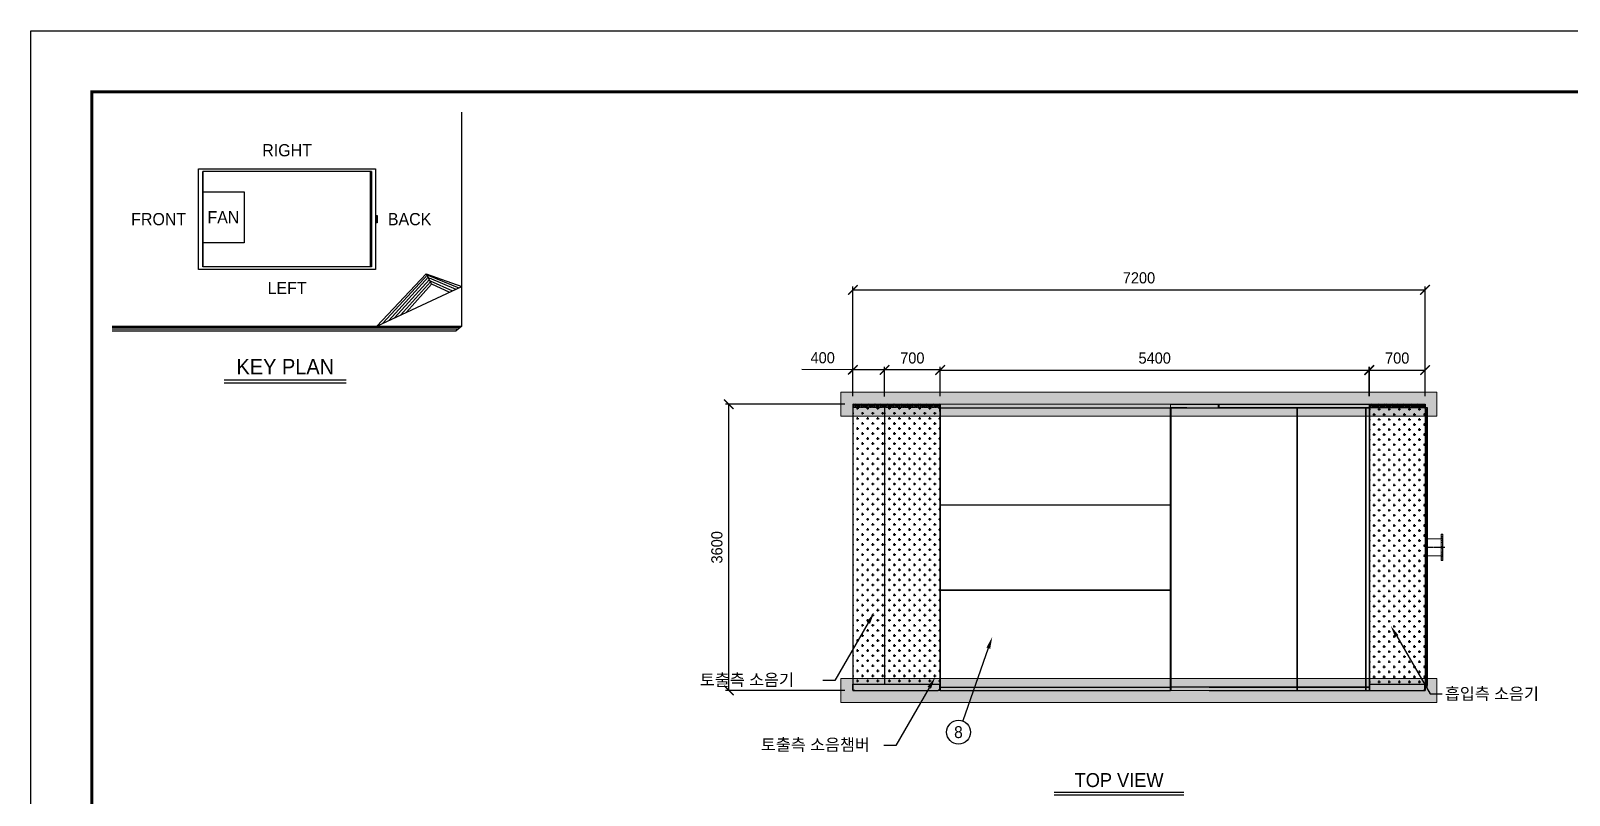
# Model space of a CAD drawing. Header units: millimetres. Extents: x 2557 to 34820, y 2099 to 24914.
# Drawn here: x 2557 to 21917, y 15298 to 24914 of the extents above; entities that cross this region are included whole.
import ezdxf
from ezdxf import colors
from ezdxf.entities.mleader import LeaderData, LeaderLine
from ezdxf.enums import TextEntityAlignment as Align
from ezdxf.math import Vec2, Vec3

# ---------------------------------------------------------------- set-up
doc = ezdxf.new("R2010")
doc.units = ezdxf.units.MM
doc.linetypes.add('CENTER', pattern=[2, 1.25, -0.25, 0.25, -0.25])
for name, color, linetype in [('center', 1, 'CENTER'), ('SMS', 220, 'Continuous'), ('냉각탑', 4, 'Continuous'), ('냉각탑_box', 1, 'Continuous'), ('냉각탑_dim', 1, 'Continuous'), ('냉각탑_form', 1, 'Continuous'), ('냉각탑_text', 3, 'Continuous'), ('냉각탑_찬넬방진', 1, 'Continuous')]:
    doc.layers.add(name, color=color, linetype=linetype)
doc.styles.add('HY울릉도L', font='')
doc.styles.get("Standard").update_dxf_attribs({"font": 'arial.ttf'})
doc.styles.add('돋움', font='Dotum.ttf')
doc.styles.get('HY울릉도L').set_extended_font_data('HY울릉도L')
doc.dimstyles.new('성지DIM', dxfattribs={"dimtxt": 3.5, "dimasz": 3, "dimexe": 1, "dimexo": 2.5, "dimgap": 2, "dimtad": 1, "dimdec": 0, "dimzin": 3, "dimdsep": 46, "dimtxsty": 'HY울릉도L', "dimblk": 'ARCHTICK', "dimcen": -2, "dimclrd": 256, "dimclre": 256, "dimclrt": 7, "dimadec": 0, "dimazin": 0, "dimtfac": 1, "dimtdec": 0, "dimtofl": 0, "dimtmove": 0, "dimatfit": 3, "dimfxl": 1, "dimtolj": 1, "dimtzin": 0, "dimlwe": -1, "dimarcsym": 0})

# ---------------------------------------------------------------- blocks, each defined once
blk = doc.blocks.new('냉각탑form')
at = {"layer": 'Defpoints'}
blk.add_lwpolyline([(0, 297.07), (420.1, 297.07), (420.1, 0), (0, 0)], close=True, dxfattribs=at)
at = {"layer": '냉각탑_form', "const_width": 0.5}
blk.add_lwpolyline([(10, 287.07), (10, 10), (410.1, 10), (410.1, 287.07)], close=True, dxfattribs=at)
blk = doc.blocks.new('_ArchTick')
at = {"color": 0, "linetype": 'ByBlock', "const_width": 0.15}
blk.add_lwpolyline([(-0.5, -0.5), (0.5, 0.5)], dxfattribs=at)
blk = doc.blocks.new('*D451')
at = {"layer": 'Defpoints', "color": 0, "transparency": 16777216}
for p in [(20102, 21655), (12902, 20216), (20102, 20216)]:
    blk.add_point(p, dxfattribs=at)
at = {"layer": '냉각탑_dim', "transparency": 16777216}
for p, q in [((12902, 20316), (12902, 21695)), ((20102, 20316), (20102, 21695))]:
    blk.add_line(p, q, dxfattribs=at)
at = {"layer": '냉각탑_dim', "lineweight": -2, "transparency": 16777216}
blk.add_line((12902, 21655), (20102, 21655), dxfattribs=at)
at = {"layer": '냉각탑_dim', "lineweight": -2, "transparency": 16777216, "xscale": 120, "yscale": 120, "zscale": 120, "rotation": 180}
blk.add_blockref('_ArchTick', (12902, 21655), dxfattribs=at)
at = {"layer": '냉각탑_dim', "lineweight": -2, "transparency": 16777216, "xscale": 120, "yscale": 120, "zscale": 120}
blk.add_blockref('_ArchTick', (20102, 21655), dxfattribs=at)
at = {"layer": '냉각탑_dim', "color": 7, "transparency": 16777216, "insert": (16502, 21805), "char_height": 140, "attachment_point": 5, "style": 'HY울릉도L'}
blk.add_mtext('\\A1;7200', dxfattribs=at)
blk = doc.blocks.new('*D440')
at = {"layer": 'Defpoints', "color": 0, "transparency": 16777216}
for p in [(11341, 20216), (12902, 20216), (12902, 16616)]:
    blk.add_point(p, dxfattribs=at)
at = {"layer": '냉각탑_dim', "transparency": 16777216}
for p, q in [((12802, 20216), (11301, 20216)), ((12802, 16616), (11301, 16616))]:
    blk.add_line(p, q, dxfattribs=at)
at = {"layer": '냉각탑_dim', "lineweight": -2, "transparency": 16777216}
blk.add_line((11341, 16616), (11341, 20216), dxfattribs=at)
at = {"layer": '냉각탑_dim', "lineweight": -2, "transparency": 16777216, "xscale": 120, "yscale": 120, "zscale": 120}
for p, rotation in [((11341, 20216), 90), ((11341, 16616), 270)]:
    blk.add_blockref('_ArchTick', p, dxfattribs=dict(at, rotation=rotation))
at = {"layer": '냉각탑_dim', "color": 7, "transparency": 16777216, "insert": (11191, 18416), "char_height": 140, "attachment_point": 5, "rotation": 90, "style": 'HY울릉도L'}
blk.add_mtext('\\A1;3600', dxfattribs=at)
blk = doc.blocks.new('*D448')
at = {"layer": 'Defpoints', "color": 0, "transparency": 16777216}
for p in [(12901, 20648), (12900, 20216), (13300, 20214)]:
    blk.add_point(p, dxfattribs=at)
at = {"layer": '냉각탑_dim', "lineweight": -2, "transparency": 16777216}
for p, q in [((12901, 20648), (12261, 20651)), ((13301, 20647), (12901, 20648))]:
    blk.add_line(p, q, dxfattribs=at)
at = {"layer": '냉각탑_dim', "transparency": 16777216}
for p, q in [((12900, 20316), (12901, 20688)), ((13300, 20314), (13301, 20687))]:
    blk.add_line(p, q, dxfattribs=at)
at = {"layer": '냉각탑_dim', "lineweight": -2, "transparency": 16777216, "xscale": 120, "yscale": 120, "zscale": 120}
for p, rotation in [((12901, 20648), 179.770818104266), ((13301, 20647), 359.770818104266)]:
    blk.add_blockref('_ArchTick', p, dxfattribs=dict(at, rotation=rotation))
at = {"layer": '냉각탑_dim', "color": 7, "transparency": 16777216, "insert": (12522, 20800), "char_height": 140, "attachment_point": 5, "rotation": 359.7708, "style": 'HY울릉도L'}
blk.add_mtext('\\A1;400', dxfattribs=at)
blk = doc.blocks.new('*D449')
at = {"layer": 'Defpoints', "color": 0, "transparency": 16777216}
for p in [(13300, 20647), (13300, 20216), (14000, 20216)]:
    blk.add_point(p, dxfattribs=at)
at = {"layer": '냉각탑_dim', "transparency": 16777216}
for p, q in [((13300, 20316), (13300, 20687)), ((14000, 20316), (14000, 20687))]:
    blk.add_line(p, q, dxfattribs=at)
at = {"layer": '냉각탑_dim', "lineweight": -2, "transparency": 16777216}
blk.add_line((14000, 20647), (13300, 20647), dxfattribs=at)
at = {"layer": '냉각탑_dim', "lineweight": -2, "transparency": 16777216, "xscale": 120, "yscale": 120, "zscale": 120, "rotation": 180}
blk.add_blockref('_ArchTick', (13300, 20647), dxfattribs=at)
at = {"layer": '냉각탑_dim', "lineweight": -2, "transparency": 16777216, "xscale": 120, "yscale": 120, "zscale": 120}
blk.add_blockref('_ArchTick', (14000, 20647), dxfattribs=at)
at = {"layer": '냉각탑_dim', "color": 7, "transparency": 16777216, "insert": (13650, 20797), "char_height": 140, "attachment_point": 5, "style": 'HY울릉도L'}
blk.add_mtext('\\A1;700', dxfattribs=at)
blk = doc.blocks.new('*D454')
at = {"layer": 'Defpoints', "color": 0, "transparency": 16777216}
for p in [(20102, 20646), (19402, 20216), (20102, 20216)]:
    blk.add_point(p, dxfattribs=at)
at = {"layer": '냉각탑_dim', "transparency": 16777216}
for p, q in [((19402, 20316), (19402, 20686)), ((20102, 20316), (20102, 20686))]:
    blk.add_line(p, q, dxfattribs=at)
at = {"layer": '냉각탑_dim', "lineweight": -2, "transparency": 16777216}
blk.add_line((19402, 20646), (20102, 20646), dxfattribs=at)
at = {"layer": '냉각탑_dim', "lineweight": -2, "transparency": 16777216, "xscale": 120, "yscale": 120, "zscale": 120, "rotation": 180}
blk.add_blockref('_ArchTick', (19402, 20646), dxfattribs=at)
at = {"layer": '냉각탑_dim', "lineweight": -2, "transparency": 16777216, "xscale": 120, "yscale": 120, "zscale": 120}
blk.add_blockref('_ArchTick', (20102, 20646), dxfattribs=at)
at = {"layer": '냉각탑_dim', "color": 7, "transparency": 16777216, "insert": (19752, 20796), "char_height": 140, "attachment_point": 5, "style": 'HY울릉도L'}
blk.add_mtext('\\A1;700', dxfattribs=at)
blk = doc.blocks.new('*D450')
at = {"layer": 'Defpoints', "color": 0, "transparency": 16777216}
for p in [(19400, 20646), (14000, 20216), (19400, 20216)]:
    blk.add_point(p, dxfattribs=at)
at = {"layer": '냉각탑_dim', "transparency": 16777216}
for p, q in [((14000, 20316), (14000, 20686)), ((19400, 20316), (19400, 20686))]:
    blk.add_line(p, q, dxfattribs=at)
at = {"layer": '냉각탑_dim', "lineweight": -2, "transparency": 16777216}
blk.add_line((14000, 20646), (19400, 20646), dxfattribs=at)
at = {"layer": '냉각탑_dim', "lineweight": -2, "transparency": 16777216, "xscale": 120, "yscale": 120, "zscale": 120, "rotation": 180}
blk.add_blockref('_ArchTick', (14000, 20646), dxfattribs=at)
at = {"layer": '냉각탑_dim', "lineweight": -2, "transparency": 16777216, "xscale": 120, "yscale": 120, "zscale": 120}
blk.add_blockref('_ArchTick', (19400, 20646), dxfattribs=at)
at = {"layer": '냉각탑_dim', "color": 7, "transparency": 16777216, "insert": (16700, 20796), "char_height": 140, "attachment_point": 5, "style": 'HY울릉도L'}
blk.add_mtext('\\A1;5400', dxfattribs=at)
blk = doc.blocks.new('sound-out')
h = blk.add_hatch()
h.set_pattern_fill('CROSS', color=5, scale=10)
h.set_pattern_definition([(0, (267263.22, 183677.87), (63.5, 63.5), [31.75, -95.25]), (90, (267279.094, 183661.99), (-63.5, 63.5), [31.75, -95.25])])
h.paths.add_polyline_path([(950873, 172740), (950475, 172740), (950475, 169262), (950873, 169262)])
h = blk.add_hatch()
h.set_pattern_fill('CROSS', color=5, scale=10)
h.set_pattern_definition([(0, (267663.48, 183677.65), (63.5, 63.5), [31.75, -95.25]), (90, (267679.356, 183661.77), (-63.5, 63.5), [31.75, -95.25])])
h.paths.add_polyline_path([(951575, 172740), (950875, 172740), (950875, 169262), (951575, 169262)])
for p, q in [((950473, 172782), (950473, 169182)), ((950475, 172780), (950475, 172742)), ((950475, 172740), (950475, 169262)), ((950873, 172742), (950873, 169260)), ((951571, 172780), (951571, 172742)), ((950475, 169260), (951571, 169260)), ((950475, 169184), (950475, 169260)), ((951571, 169184), (951571, 169260)), ((950498, 169184), (950498, 169182)), ((950498, 169182), (951548, 169182)), ((951548, 169184), (951548, 169182))]:
    blk.add_line(p, q)
at = {"lineweight": 5}
for p, q in [((950473, 172782), (951573, 172782)), ((950873, 172742), (950873, 172780)), ((951571, 169260), (951571, 172742)), ((951573, 172782), (951573, 169182)), ((951548, 169182), (951571, 169182)), ((951571, 169182), (951573, 169182))]:
    blk.add_line(p, q, dxfattribs=at)
at = {"ltscale": 500}
for p, q in [((950475, 172780), (951571, 172780)), ((950473, 169182), (950498, 169182)), ((950475, 169184), (950498, 169184)), ((951571, 169184), (951548, 169184))]:
    blk.add_line(p, q, dxfattribs=at)
at = {"layer": 'SMS', "color": 5, "elevation": 0}
for points in [[(950952, 172742, -0.420076), (950947, 172752), (950952, 172770, 1.449198), (950937, 172770), (950942, 172752, -0.524856), (950935, 172741, -0.524856), (950927, 172752), (950932, 172770, 1.449198), (950917, 172770), (950922, 172752, -0.524856), (950915, 172741, -0.524856), (950907, 172752), (950912, 172770, 1.449198), (950897, 172770), (950902, 172752, -0.524856), (950895, 172741, -0.524856), (950887, 172752), (950892, 172770, 1.449198), (950877, 172770), (950882, 172752, -0.524856), (950875, 172741, -0.524856), (950867, 172752), (950872, 172770, 1.449198), (950857, 172770), (950862, 172752, -0.524856), (950855, 172741, -0.524856), (950847, 172752), (950852, 172770, 1.449198), (950837, 172770), (950842, 172752, -0.524856), (950835, 172741, -0.524856), (950827, 172752), (950832, 172770, 1.449198), (950817, 172770), (950822, 172752, -0.524856), (950815, 172741, -0.524856), (950807, 172752), (950812, 172770, 1.449198), (950797, 172770), (950802, 172752, -0.524856), (950795, 172741, -0.524856), (950788, 172752), (950792, 172770, 1.449198), (950778, 172770), (950782, 172752, -0.524856), (950775, 172741, -0.524856), (950768, 172752), (950773, 172770, 1.449198), (950758, 172770), (950763, 172752, -0.524856), (950755, 172741, -0.524856), (950748, 172752), (950753, 172770, 1.449198), (950738, 172770), (950743, 172752, -0.524856), (950735, 172741, -0.524856), (950728, 172752), (950733, 172770, 1.449198), (950718, 172770), (950723, 172752, -0.524856), (950715, 172741, -0.524856), (950708, 172752), (950713, 172770, 1.449198), (950698, 172770), (950703, 172752, -0.524856), (950695, 172741, -0.524856), (950688, 172752), (950693, 172770, 1.449198), (950678, 172770), (950683, 172752, -0.524856), (950675, 172741, -0.524856), (950668, 172752), (950673, 172770, 1.449198), (950658, 172770), (950663, 172752, -0.524856), (950655, 172741, -0.524856), (950648, 172752), (950653, 172770, 1.449198), (950638, 172770), (950643, 172752, -0.524856), (950635, 172741, -0.524856), (950628, 172752), (950633, 172770, 1.449198), (950618, 172770), (950623, 172752, -0.524856), (950615, 172741, -0.524856), (950608, 172752), (950613, 172770, 1.449198), (950598, 172770), (950603, 172752, -0.524856), (950595, 172741, -0.524856), (950588, 172752), (950593, 172770, 1.449198), (950578, 172770), (950583, 172752, -0.524856), (950576, 172741, -0.524856), (950568, 172752), (950573, 172770, 1.449198), (950558, 172770), (950563, 172752, -0.524856), (950556, 172741, -0.524856), (950548, 172752), (950553, 172770, 1.449198), (950538, 172770), (950543, 172752, -0.524856), (950536, 172741, -0.524856), (950528, 172752), (950533, 172770, 1.449198), (950518, 172770), (950523, 172752, -0.524856), (950516, 172741, -0.524856), (950508, 172752), (950513, 172770, 1.449198), (950498, 172770), (950503, 172752, -0.524856), (950496, 172741, -0.524856), (950488, 172752), (950493, 172770, 1.449198), (950478, 172770), (950483, 172752, -0.420076), (950478, 172742, -0.420076)], [(951373, 172741, -0.500631), (951366, 172752), (951371, 172770, 1.449198), (951356, 172770), (951361, 172752, -0.524856), (951354, 172741, -0.524856), (951346, 172752), (951351, 172770, 1.449198), (951336, 172770), (951341, 172752, -0.524856), (951334, 172741, -0.524856), (951326, 172752), (951331, 172770, 1.449198), (951316, 172770), (951321, 172752, -0.524856), (951314, 172741, -0.524856), (951306, 172752), (951311, 172770, 1.449198), (951296, 172770), (951301, 172752, -0.524856), (951294, 172741, -0.524856), (951286, 172752), (951291, 172770, 1.449198), (951276, 172770), (951281, 172752, -0.524856), (951274, 172741, -0.524856), (951266, 172752), (951271, 172770, 1.449198), (951256, 172770), (951261, 172752, -0.524856), (951254, 172741, -0.524856), (951246, 172752), (951251, 172770, 1.449198), (951236, 172770), (951241, 172752, -0.524856), (951234, 172741, -0.524856), (951226, 172752), (951231, 172770, 1.449198), (951216, 172770), (951221, 172752, -0.524856), (951214, 172741, -0.524856), (951206, 172752), (951211, 172770, 1.449198), (951196, 172770), (951201, 172752, -0.524856), (951194, 172741, -0.524856), (951187, 172752), (951191, 172770, 1.449198), (951177, 172770), (951181, 172752, -0.524856), (951174, 172741, -0.524856), (951167, 172752), (951172, 172770, 1.449198), (951157, 172770), (951162, 172752, -0.524856), (951154, 172741, -0.524856), (951147, 172752), (951152, 172770, 1.449198), (951137, 172770), (951142, 172752, -0.524856), (951134, 172741, -0.524856), (951127, 172752), (951132, 172770, 1.449198), (951117, 172770), (951122, 172752, -0.524856), (951114, 172741, -0.524856), (951107, 172752), (951112, 172770, 1.449198), (951097, 172770), (951102, 172752, -0.524856), (951094, 172741, -0.524856), (951087, 172752), (951092, 172770, 1.449198), (951077, 172770), (951082, 172752, -0.524856), (951074, 172741, -0.524856), (951067, 172752), (951072, 172770, 1.449198), (951057, 172770), (951062, 172752, -0.524856), (951054, 172741, -0.524856), (951047, 172752), (951052, 172770, 1.449198), (951037, 172770), (951042, 172752, -0.524856), (951034, 172741, -0.524856), (951027, 172752), (951032, 172770, 1.449198), (951017, 172770), (951022, 172752, -0.524856), (951014, 172741, -0.524856), (951007, 172752), (951012, 172770, 1.449198), (950997, 172770), (951002, 172752, -0.524856), (950994, 172741, -0.524856), (950987, 172752), (950992, 172770, 1.449198), (950977, 172770), (950982, 172752, -0.524856), (950975, 172741, -0.524856), (950967, 172752), (950972, 172770, 1.449198), (950957, 172770), (950962, 172752, -0.524856), (950955, 172741, -0.524856), (950947, 172752), (950952, 172770, 1.449198), (950937, 172770), (950942, 172752, -0.524856), (950935, 172741, -0.417249), (950927, 172749)], [(951570, 172742, -0.420076), (951566, 172752), (951571, 172770, 1.449198), (951556, 172770), (951561, 172752, -0.524856), (951553, 172741, -0.524856), (951546, 172752), (951551, 172770, 1.449198), (951536, 172770), (951541, 172752, -0.524856), (951533, 172741, -0.524856), (951526, 172752), (951531, 172770, 1.449198), (951516, 172770), (951521, 172752, -0.524856), (951513, 172741, -0.524856), (951506, 172752), (951511, 172770, 1.449198), (951496, 172770), (951501, 172752, -0.524856), (951493, 172741, -0.524856), (951486, 172752), (951491, 172770, 1.449198), (951476, 172770), (951481, 172752, -0.524856), (951473, 172741, -0.524856), (951466, 172752), (951471, 172770, 1.449198), (951456, 172770), (951461, 172752, -0.524856), (951453, 172741, -0.524856), (951446, 172752), (951451, 172770, 1.449198), (951436, 172770), (951441, 172752, -0.524856), (951433, 172741, -0.524856), (951426, 172752), (951431, 172770, 1.449198), (951416, 172770), (951421, 172752, -0.524856), (951413, 172741, -0.524856), (951406, 172752), (951411, 172770, 1.449198), (951396, 172770), (951401, 172752, -0.524856), (951393, 172741, -0.524856), (951386, 172752), (951391, 172770, 1.449198), (951376, 172770), (951381, 172752, -0.524856), (951374, 172741, -0.524856), (951366, 172752), (951371, 172770, 1.449198), (951356, 172770), (951361, 172752, -0.524856), (951354, 172741, -0.417249), (951346, 172749)]]:
    blk.add_lwpolyline(points, format="xyb", dxfattribs=at)
at = {"layer": '냉각탑_찬넬방진', "ltscale": 150}
blk.add_line((950473, 169182), (950529, 169182), dxfattribs=at)
blk = doc.blocks.new('SOUND-IN')
h = blk.add_hatch()
h.set_pattern_fill('CROSS', color=5, scale=10)
h.set_pattern_definition([(0, (273763.22, 183601.135), (63.5, 63.5), [31.75, -95.25]), (90, (273779.095, 183585.26), (-63.5, 63.5), [31.75, -95.25])])
h.paths.add_polyline_path([(957673, 172663), (956975, 172663), (956975, 169185), (957673, 169185)])
at = {"ltscale": 500}
h = blk.add_hatch(dxfattribs=at)
h.set_pattern_fill('ANSI37', color=251, scale=200)
h.set_pattern_definition([(45, (926298.806, 156596.986), (-17.67767, 17.67767), []), (135, (926298.806, 156596.986), (-17.67767, -17.67767), [])])
h.paths.add_polyline_path([(957698, 172041), (957698, 172663), (957676, 172663), (957676, 169148), (957698, 169148), (957698, 169170)])
for p, q in [((956973, 172703), (956973, 172705)), ((956973, 172705), (957673, 172705)), ((956975, 172704), (957671, 172704)), ((956973, 169105), (956998, 169105)), ((956975, 169107), (956998, 169107)), ((957671, 169107), (957648, 169107)), ((957673, 169105), (957648, 169105))]:
    blk.add_line(p, q, dxfattribs=at)
for p, q in [((956973, 172705), (956973, 169105)), ((956975, 172704), (956975, 172665)), ((957671, 172704), (957671, 172665)), ((957673, 172705), (957673, 169105)), ((956975, 172665), (957673, 172665)), ((956975, 172663), (957673, 172663)), ((956975, 172663), (956975, 169185)), ((957673, 172665), (957673, 169184)), ((956975, 169185), (957673, 169185)), ((956975, 169184), (957671, 169184)), ((956975, 169107), (956975, 169184)), ((956998, 169107), (956998, 169105)), ((956998, 169105), (957648, 169105)), ((957648, 169107), (957648, 169105)), ((957671, 169107), (957671, 169184))]:
    blk.add_line(p, q)
at = {"color": 251, "ltscale": 500}
for p, q in [((957673, 172702), (957676, 172702)), ((957673, 172702), (957673, 169108)), ((957676, 172702), (957676, 169108)), ((957676, 172666), (957701, 172666)), ((957676, 172663), (957698, 172663)), ((957698, 172663), (957698, 172641)), ((957698, 172641), (957701, 172641)), ((957698, 169170), (957698, 172641)), ((957701, 172666), (957701, 172641)), ((957701, 172641), (957701, 169170)), ((957673, 169108), (957676, 169108)), ((957676, 169148), (957698, 169148)), ((957676, 169145), (957701, 169145)), ((957698, 169148), (957698, 169170)), ((957698, 169170), (957701, 169170)), ((957701, 169145), (957701, 169170))]:
    blk.add_line(p, q, dxfattribs=at)
at = {"color": 7, "lineweight": 13, "ltscale": 2.5}
for p in [(956973, 169602), (956973, 169109)]:
    blk.add_line(p, (956973, 169588), dxfattribs=at)
at = {"layer": 'SMS', "color": 5, "elevation": 0}
for points in [[(957452, 172665, -0.420076), (957447, 172675), (957452, 172694, 1.449198), (957437, 172694), (957442, 172675, -0.524856), (957435, 172664, -0.524856), (957427, 172675), (957432, 172694, 1.449198), (957417, 172694), (957422, 172675, -0.524856), (957415, 172664, -0.524856), (957407, 172675), (957412, 172694, 1.449198), (957397, 172694), (957402, 172675, -0.524856), (957395, 172664, -0.524856), (957387, 172675), (957392, 172694, 1.449198), (957377, 172694), (957382, 172675, -0.524856), (957375, 172664, -0.524856), (957367, 172675), (957372, 172694, 1.449198), (957357, 172694), (957362, 172675, -0.524856), (957355, 172664, -0.524856), (957347, 172675), (957352, 172694, 1.449198), (957337, 172694), (957342, 172675, -0.524856), (957335, 172664, -0.524856), (957327, 172675), (957332, 172694, 1.449198), (957317, 172694), (957322, 172675, -0.524856), (957315, 172664, -0.524856), (957307, 172675), (957312, 172694, 1.449198), (957297, 172694), (957302, 172675, -0.524856), (957295, 172664, -0.524856), (957288, 172675), (957292, 172694, 1.449198), (957278, 172694), (957282, 172675, -0.524856), (957275, 172664, -0.524856), (957268, 172675), (957273, 172694, 1.449198), (957258, 172694), (957263, 172675, -0.524856), (957255, 172664, -0.524856), (957248, 172675), (957253, 172694, 1.449198), (957238, 172694), (957243, 172675, -0.524856), (957235, 172664, -0.524856), (957228, 172675), (957233, 172694, 1.449198), (957218, 172694), (957223, 172675, -0.524856), (957215, 172664, -0.524856), (957208, 172675), (957213, 172694, 1.449198), (957198, 172694), (957203, 172675, -0.524856), (957195, 172664, -0.524856), (957188, 172675), (957193, 172694, 1.449198), (957178, 172694), (957183, 172675, -0.524856), (957175, 172664, -0.524856), (957168, 172675), (957173, 172694, 1.449198), (957158, 172694), (957163, 172675, -0.524856), (957155, 172664, -0.524856), (957148, 172675), (957153, 172694, 1.449198), (957138, 172694), (957143, 172675, -0.524856), (957135, 172664, -0.524856), (957128, 172675), (957133, 172694, 1.449198), (957118, 172694), (957123, 172675, -0.524856), (957115, 172664, -0.524856), (957108, 172675), (957113, 172694, 1.449198), (957098, 172694), (957103, 172675, -0.524856), (957095, 172664, -0.524856), (957088, 172675), (957093, 172694, 1.449198), (957078, 172694), (957083, 172675, -0.524856), (957076, 172664, -0.524856), (957068, 172675), (957073, 172694, 1.449198), (957058, 172694), (957063, 172675, -0.524856), (957056, 172664, -0.524856), (957048, 172675), (957053, 172694, 1.449198), (957038, 172694), (957043, 172675, -0.524856), (957036, 172664, -0.524856), (957028, 172675), (957033, 172694, 1.449198), (957018, 172694), (957023, 172675, -0.524856), (957016, 172664, -0.524856), (957008, 172675), (957013, 172694, 1.449198), (956998, 172694), (957003, 172675, -0.524856), (956996, 172664, -0.524856), (956988, 172675), (956993, 172694, 1.449198), (956978, 172694), (956983, 172675, -0.420076), (956978, 172665, -0.420076)], [(957671, 172700, 0.968257), (957657, 172694), (957662, 172675, -0.524856), (957654, 172664, -0.524856), (957647, 172675), (957652, 172694, 1.449198), (957637, 172694), (957642, 172675, -0.524856), (957634, 172664, -0.524856), (957627, 172675), (957632, 172694, 1.449198), (957617, 172694), (957622, 172675, -0.524856), (957614, 172664, -0.524856), (957607, 172675), (957612, 172694, 1.449198), (957597, 172694), (957602, 172675, -0.524856), (957594, 172664, -0.524856), (957587, 172675), (957592, 172694, 1.449198), (957577, 172694), (957582, 172675, -0.524856), (957574, 172664, -0.524856), (957567, 172675), (957572, 172694, 1.449198), (957557, 172694), (957562, 172675, -0.524856), (957554, 172664, -0.524856), (957547, 172675), (957552, 172694, 1.449198), (957537, 172694), (957542, 172675, -0.524856), (957534, 172664, -0.524856), (957527, 172675), (957532, 172694, 1.449198), (957517, 172694), (957522, 172675, -0.524856), (957514, 172664, -0.524856), (957507, 172675), (957512, 172694, 1.449198), (957497, 172694), (957502, 172675, -0.524856), (957494, 172664, -0.524856), (957487, 172675), (957492, 172694, 1.449198), (957477, 172694), (957482, 172675, -0.524856), (957475, 172664, -0.524856), (957467, 172675), (957472, 172694, 1.449198), (957457, 172694), (957462, 172675, -0.524856), (957455, 172664, -0.524856), (957447, 172675), (957452, 172694, 1.449198), (957437, 172694), (957442, 172675, -0.420076), (957437, 172665)], [(957671, 172665, -0.420076), (957667, 172675), (957672, 172694)]]:
    blk.add_lwpolyline(points, format="xyb", dxfattribs=at)
at = {"layer": '냉각탑_찬넬방진', "ltscale": 150}
blk.add_line((957616, 169105), (957673, 169105), dxfattribs=at)
blk = doc.blocks.new('A$C4226346C')
at = {"color": 7, "lineweight": 15}
for p, q in [((23, 330), (23, 165)), ((45, 330), (23, 330)), ((23, 321), (45, 321)), ((23, 302), (45, 302)), ((23, 302), (45, 302)), ((23, 298), (45, 298)), ((23, 279), (45, 279)), ((23, 279), (45, 279)), ((45, 274), (23, 274)), ((23, 249), (45, 249)), ((23, 249), (45, 249)), ((23, 226), (45, 226)), ((23, 226), (45, 226)), ((28, 273), (28, 165)), ((45, 273), (28, 273)), ((220, 271), (28, 271)), ((45, 330), (45, 165)), ((217, 273), (45, 273)), ((217, 313), (217, 165)), ((220, 313), (217, 313)), ((220, 313), (217, 313)), ((220, 307), (217, 307)), ((217, 297), (220, 297)), ((217, 297), (220, 297)), ((217, 288), (220, 288)), ((217, 288), (220, 288)), ((220, 273), (217, 273)), ((220, 273), (217, 273)), ((217, 263), (220, 263)), ((217, 263), (220, 263)), ((217, 254), (220, 254)), ((217, 254), (220, 254)), ((217, 204), (220, 204)), ((217, 204), (220, 204)), ((217, 195), (220, 195)), ((217, 195), (220, 195)), ((220, 313), (220, 165)), ((220, 165), (220, 273)), ((23, 176), (45, 176)), ((23, 176), (45, 176)), ((23, 165), (23, 0)), ((23, 153), (45, 153)), ((23, 153), (45, 153)), ((23, 104), (45, 104)), ((23, 104), (45, 104)), ((23, 81), (45, 81)), ((23, 81), (45, 81)), ((45, 56), (23, 56)), ((23, 51), (45, 51)), ((23, 51), (45, 51)), ((23, 31), (45, 31)), ((23, 28), (45, 28)), ((23, 28), (45, 28)), ((23, 8), (45, 8)), ((28, 165), (28, 57)), ((28, 165), (28, 59)), ((220, 59), (28, 59)), ((45, 57), (28, 57)), ((45, 165), (45, 0)), ((217, 57), (45, 57)), ((217, 17), (217, 165)), ((217, 135), (220, 135)), ((217, 135), (220, 135)), ((217, 126), (220, 126)), ((217, 126), (220, 126)), ((217, 76), (220, 76)), ((217, 76), (220, 76)), ((217, 67), (220, 67)), ((217, 67), (220, 67)), ((220, 57), (217, 57)), ((220, 57), (217, 57)), ((217, 42), (220, 42)), ((217, 42), (220, 42)), ((217, 33), (220, 33)), ((217, 33), (220, 33)), ((220, 23), (217, 23)), ((220, 17), (217, 17)), ((220, 17), (217, 17)), ((220, 17), (220, 165)), ((220, 57), (220, 165)), ((220, 59), (220, 165)), ((45, 0), (23, 0))]:
    blk.add_line(p, q, dxfattribs=at)
at = {"layer": 'center'}
blk.add_line((250, 165), (0, 165), dxfattribs=at)
blk = doc.blocks.new('4')
at = {"color": 7}
for p, q in [((13998, 20216), (13998, 16616)), ((14000, 20216), (14000, 16616)), ((19402, 20216), (19402, 16616)), ((19402, 16616), (19402, 20216))]:
    blk.add_line(p, q, dxfattribs=at)
at = {"lineweight": 5}
for p, q in [((14000, 20216), (13998, 20216)), ((16900, 20216), (14000, 20216)), ((16900, 20174), (16900, 20216)), ((16900, 20172), (16900, 20216)), ((17386, 16616), (16902, 16616))]:
    blk.add_line(p, q, dxfattribs=at)
for p, q in [((13998, 20124), (13998, 20174)), ((14000, 20174), (14000, 20216)), ((14000, 18502), (14000, 20172)), ((14000, 20172), (16900, 20172)), ((16900, 20216), (19002, 20216)), ((16900, 20216), (16986, 20216)), ((16900, 20174), (17104, 20174)), ((16900, 20172), (19402, 20172)), ((16900, 16616), (16900, 20172)), ((17386, 20216), (19402, 20216)), ((17504, 20174), (17504, 20216)), ((17506, 20174), (19402, 20174)), ((17506, 20172), (18491, 20172)), ((18493, 20172), (19358, 20172)), ((19358, 16616), (19358, 20172)), ((19360, 20172), (19402, 20172)), ((19360, 16616), (19360, 20172)), ((19402, 20174), (19402, 20216)), ((19402, 16616), (19402, 20172)), ((19404, 20216), (19404, 20175)), ((14000, 18952), (16900, 18952)), ((14000, 18951), (16900, 18951)), ((14000, 17431), (14000, 18501)), ((14000, 17881), (16900, 17881)), ((14000, 17879), (16900, 17879)), ((14000, 16616), (14000, 17429)), ((13998, 16708), (13998, 16658)), ((14000, 16659), (16900, 16659)), ((14000, 16616), (14000, 16658)), ((14000, 16658), (16900, 16658)), ((16900, 16660), (19358, 16660)), ((17386, 16658), (19402, 16658)), ((18493, 16660), (19358, 16660)), ((19360, 16660), (19402, 16660)), ((19402, 16616), (19402, 16658)), ((14000, 16616), (16900, 16616)), ((17386, 16616), (19402, 16616))]:
    blk.add_line(p, q)
at = {"ltscale": 500}
blk.add_line((16900, 20172), (16900, 16616), dxfattribs=at)
at = {"color": 7, "lineweight": 35}
for p, q in [((16902, 20172), (16902, 16616)), ((17506, 20216), (17506, 20174)), ((18491, 20172), (18491, 16616)), ((18493, 20172), (18493, 16616))]:
    blk.add_line(p, q, dxfattribs=at)
at = {"layer": '냉각탑_dim'}
blk.add_solid([(14583, 17155), (14656, 17289), (14630, 17139)], dxfattribs=at)
at = {"lineweight": 5}
for name, p in [('sound-out', (-937573, -152566)), ('SOUND-IN', (-937571, -152490))]:
    blk.add_blockref(name, p, dxfattribs=at)
at = {"xscale": -1}
blk.add_blockref('A$C4226346C', (20351, 18251), dxfattribs=at)

msp = doc.modelspace()

# ---------------------------------------------------------------- hatches: boundary and pattern name
h = msp.add_hatch()
h.set_pattern_fill('AR-CONC', color=4)
h.set_pattern_definition([(50, (-314329.99, -181917.69), (182.18467, -15.939086), [19.05, -209.55]), (355, (-314329.99, -181917.7), (-35.24342, 191.056845), [15.24, -167.64058]), (100.451445, (-314314.8, -181919.02), (146.94125, 175.11775), [16.19001, -178.090245]), (46.1842, (-314329.99, -181866.9), (271.07904, -42.04233), [28.575, -314.325]), (96.63556, (-314307.4, -181870.4), (237.40413, 247.42612), [24.28502, -267.1356]), (351.18415, (-314330, -181866.9), (237.40413, 247.42612), [22.85997, -251.45973]), (21, (-314304.59, -181879.59), (151.61439, -102.2652), [19.05, -209.55]), (326, (-314304.59, -181879.6), (61.80203, 184.18797), [15.24, -167.64]), (71.451445, (-314291.95, -181888.11), (213.41642, 81.92277), [16.19001, -178.08994]), (37.5, (-314329.99, -181917.69), (3.088603, 84.555039), [0, -165.608, 0, -170.18, 0, -168.275]), (7.5, (-314329.99, -181917.69), (66.819663, 100.180575), [0, -97.028, 0, -161.798, 0, -64.135]), (327.5, (-314386.63, -181917.69), (135.590595, -5.728744), [0, -63.5, 0, -198.12, 0, -262.89]), (317.5, (-314412.03, -181917.69), (148.12918, 25.42649), [0, -82.55, 0, -131.572, 0, -186.69])])
edge = h.paths.add_edge_path()
edge.add_line((20251.6, 20365.8), (12751.7, 20365.8))
edge.add_line((12751.7, 20365.8), (12751.5, 20065.8))
edge.add_line((12751.5, 20065.8), (20251.5, 20065.8))
edge.add_line((20251.5, 20065.8), (20251.7, 20365.8))
h = msp.add_hatch()
h.set_pattern_fill('AR-CONC', color=4)
h.set_pattern_definition([(50, (-314329.99, -185517.69), (182.18467, -15.939086), [19.05, -209.55]), (355, (-314329.99, -185517.7), (-35.24342, 191.056845), [15.24, -167.64058]), (100.451445, (-314314.8, -185519.02), (146.94125, 175.11775), [16.19001, -178.090245]), (46.1842, (-314329.99, -185466.9), (271.07904, -42.04233), [28.575, -314.325]), (96.63556, (-314307.4, -185470.4), (237.40413, 247.42612), [24.28502, -267.1356]), (351.18415, (-314330, -185466.9), (237.40413, 247.42612), [22.85997, -251.45973]), (21, (-314304.59, -185479.59), (151.61439, -102.2652), [19.05, -209.55]), (326, (-314304.59, -185479.6), (61.80203, 184.18797), [15.24, -167.64]), (71.451445, (-314291.95, -185488.11), (213.41642, 81.92277), [16.19001, -178.08994]), (37.5, (-314329.99, -185517.69), (3.088603, 84.555039), [0, -165.608, 0, -170.18, 0, -168.275]), (7.5, (-314329.99, -185517.69), (66.819663, 100.180575), [0, -97.028, 0, -161.798, 0, -64.135]), (327.5, (-314386.63, -185517.69), (135.590595, -5.728744), [0, -63.5, 0, -198.12, 0, -262.89]), (317.5, (-314412.03, -185517.69), (148.12918, 25.42649), [0, -82.55, 0, -131.572, 0, -186.69])])
edge = h.paths.add_edge_path()
edge.add_line((20251.6, 16765.8), (12751.7, 16765.8))
edge.add_line((12751.7, 16765.8), (12751.5, 16465.8))
edge.add_line((12751.5, 16465.8), (20251.5, 16465.8))
edge.add_line((20251.5, 16465.8), (20251.7, 16765.8))

# ---------------------------------------------------------------- linework, layer by layer
at = {"lineweight": 5, "elevation": 0}
msp.add_lwpolyline([(12751.6, 20065.8), (20251.6, 20065.8), (20251.6, 20365.8), (12751.6, 20365.8)], close=True, dxfattribs=at)
at = {"lineweight": 5}
msp.add_lwpolyline([(12751.6, 16465.8), (20251.6, 16465.8), (20251.6, 16765.8), (12751.6, 16765.8)], close=True, dxfattribs=at)
at = {"layer": '냉각탑', "ltscale": 30}
for p, q in [((4720.5, 23143.6), (4720.5, 21945.1)), ((4720.5, 21945.1), (4720.5, 23143.6)), ((6843.3, 23143.6), (4720.5, 23143.6)), ((6833.1, 21945.1), (6833.1, 23143.6)), ((6843.3, 21945.1), (6843.3, 23143.6)), ((6843.3, 23143.6), (6843.3, 21945.1)), ((6893.8, 22581.1), (6893.8, 22507.7)), ((6843.3, 21945.1), (4720.5, 21945.1))]:
    msp.add_line(p, q, dxfattribs=at)
for points in [[(6893.8, 23176.5), (6893.8, 21912.3), (4668.8, 21912.3), (4668.8, 23176.5)], [(4720.5, 22889.6), (5240.5, 22889.6), (5241, 22246.1), (4720.5, 22246.1)], [(6903.4, 22589.1), (6909.8, 22589.1), (6909.8, 22499.6), (6903.4, 22499.6)], [(6909.8, 22589.1), (6916.2, 22589.1), (6916.2, 22499.6), (6909.8, 22499.6)]]:
    msp.add_lwpolyline(points, close=True, dxfattribs=at)
at = {"layer": '냉각탑_box'}
for p, q in [((7981.8, 21199.4), (7981.8, 23889.4)), ((6913, 21199.4), (7533.3, 21855.1)), ((6913, 21199.4), (7981.8, 21698.8)), ((6987.1, 21234.1), (7551.4, 21847.6)), ((7061.3, 21268.7), (7563.7, 21816.9)), ((7135.4, 21303.3), (7576.1, 21786.2)), ((7209.5, 21338), (7588.4, 21755.4)), ((7283.7, 21372.6), (7600.7, 21724.7)), ((7533.3, 21855.1), (7981.8, 21698.8)), ((7533.3, 21855.1), (7600.7, 21724.7)), ((7553.9, 21841.3), (7942.8, 21680.6)), ((7568.8, 21804.3), (7903.8, 21662.4)), ((7583.6, 21767.3), (7864.8, 21644.1)), ((7598.5, 21730.3), (7825.8, 21625.9)), ((3580.7, 21199.4), (7981.8, 21199.4)), ((3580.7, 21186.6), (7966.3, 21186.6)), ((3580.7, 21163), (7937.8, 21163)), ((3580.7, 21139.5), (7909.4, 21139.5)), ((7981.8, 21199.4), (7909.4, 21139.5)), ((4991.3, 20523.1), (6527.3, 20523.1)), ((4991.3, 20484.7), (6527.3, 20484.7)), ((15435.3, 15336.6), (17068.7, 15336.6)), ((15435.3, 15301.6), (17068.7, 15301.6))]:
    msp.add_line(p, q, dxfattribs=at)
at = {"layer": '냉각탑_dim', "linetype": 'ByBlock', "lineweight": -2, "elevation": 0}
msp.add_lwpolyline([(14606.2, 17146.9), (14284.3, 16231.8)], dxfattribs=at)
at = {"layer": '냉각탑_dim', "linetype": 'ByBlock', "lineweight": -2}
msp.add_circle((14232.1, 16091.2), 150, dxfattribs=at)

# ---------------------------------------------------------------- block references
msp.add_blockref('4', (0, 0))
at = {"layer": '냉각탑_form', "xscale": 76.7980057517581, "yscale": 76.7980057517581, "zscale": 76.7980057517581}
msp.add_blockref('냉각탑form', (2556.6, 2098.9), dxfattribs=at)

# ---------------------------------------------------------------- texts
at = {"layer": '냉각탑_text', "style": '돋움'}
for s, height, p in [('RIGHT', 153.6, (5781.9, 23410.9)), ('FRONT', 153.6, (4166.2, 22544.4)), ('FAN', 153.6, (4980.8, 22567.8)), ('BACK', 153.6, (7323.8, 22544.4)), ('LEFT', 153.6, (5781.9, 21678.7)), ('KEY PLAN', 192, (5759.3, 20689.5)), ('8', 150, (14230.3, 16091.4)), ('TOP VIEW', 175, (16252, 15488.3))]:
    msp.add_text(s, height=height, dxfattribs=at).set_placement(p, align=Align.MIDDLE_CENTER)
for s, p in [('토출측 소음기', (10976.4, 16749.3)), ('흡입측 소음기', (20351.4, 16575)), ('토출측 소음챔버', (11743.7, 15933.5))]:
    msp.add_text(s, height=150, dxfattribs=at).set_placement(p, align=Align.MIDDLE_LEFT)

# ---------------------------------------------------------------- dimensions: what is measured, and where the dimension line sits
at = {"layer": '냉각탑_dim'}
for base, p1, p2, picture, middle in [((20102, 21655.3), (12901.6, 20215.8), (20102, 20215.8), '*D451', (16501.8, 21805.3)), ((13299.6, 20646.8), (14000, 20215.8), (13299.6, 20215.8), '*D449', (13649.8, 20796.8)), ((19400, 20646.4), (14000, 20215.8), (19400, 20215.8), '*D450', (16700, 20796.4)), ((20102, 20646.4), (19402, 20215.8), (20102, 20215.8), '*D454', (19752, 20796.4))]:
    dim = msp.add_linear_dim(base=base, p1=p1, p2=p2, dimstyle='성지DIM', override={"dimscale": 40}, dxfattribs=at)
    dim.commit()
    dim.dimension.update_dxf_attribs({"geometry": picture, "text_midpoint": middle})
dim = msp.add_aligned_dim(p1=(13299.6, 20214.2), p2=(12899.6, 20215.8), distance=-432.6, dimstyle='성지DIM', override={"dimscale": 40}, dxfattribs=at)
dim.commit()
dim.dimension.update_dxf_attribs({"geometry": '*D448', "text_midpoint": (12521.9, 20799.9)})
dim = msp.add_linear_dim(base=(11341.1, 20215.8), p1=(12901.6, 16615.8), p2=(12901.6, 20215.8), angle=90, dimstyle='성지DIM', override={"dimscale": 40}, dxfattribs=at)
dim.commit()
dim.dimension.update_dxf_attribs({"geometry": '*D440', "text_midpoint": (11191.1, 18415.8)})

# ---------------------------------------------------------------- leaders
ml = msp.add_multileader_mtext('Standard', dxfattribs=at)
ml.set_content('')
ml.set_leader_properties(color=256)
ml.build(insert=Vec2(0, 0))
ml.multileader.update_dxf_attribs({"text_right_attachment_type": 6, "dogleg_length": 5, "arrow_head_size": 150, "scale": 30})
ctx = ml.context
ctx.base_point, ctx.scale, ctx.char_height, ctx.arrow_head_size, ctx.landing_gap_size, ctx.plane_origin = Vec3(12526, 16739.3), 30, 5.4, 150, 2.7, Vec3(13170.8, 17596.2)
ctx.right_attachment, ctx.text_align_type = 6, 2
notes = []
notes.append((ctx, [(0, (1, 1, 0), (12676, 16739.3), (-1, 0), 150, [(0, [(13170.8, 17596.2)], 0, [])])]))
ctx.mtext, ml.multileader.dxf.content_type = None, 0
ml = msp.add_multileader_mtext('Standard', dxfattribs=at)
ml.set_content('')
ml.set_leader_properties(color=256)
ml.build(insert=Vec2(0, 0))
ml.multileader.update_dxf_attribs({"text_right_attachment_type": 6, "dogleg_length": 5, "arrow_head_size": 150, "scale": 30})
ctx = ml.context
ctx.base_point, ctx.scale, ctx.char_height, ctx.arrow_head_size, ctx.landing_gap_size, ctx.plane_origin = Vec3(20315.6, 16571.7), 30, 5.4, 150, 2.7, Vec3(19670.9, 17428.7)
ctx.right_attachment = 6
notes.append((ctx, [(0, (1, 1, 0), (20165.6, 16571.7), (1, 0), 150, [(0, [(19670.9, 17428.7)], 0, [])])]))
ctx.mtext, ml.multileader.dxf.content_type = None, 0
ml = msp.add_multileader_mtext('Standard', dxfattribs=at)
ml.set_content('')
ml.set_leader_properties(color=256)
ml.build(insert=Vec2(0, 0))
ml.multileader.update_dxf_attribs({"text_right_attachment_type": 6, "dogleg_length": 5, "arrow_head_size": 150, "scale": 30})
ctx = ml.context
ctx.base_point, ctx.scale, ctx.char_height, ctx.arrow_head_size, ctx.landing_gap_size, ctx.plane_origin = Vec3(13293.3, 15923.5), 30, 5.4, 150, 2.7, Vec3(13938, 16780.5)
ctx.right_attachment, ctx.text_align_type = 6, 2
notes.append((ctx, [(0, (1, 1, 0), (13443.3, 15923.5), (-1, 0), 150, [(0, [(13938, 16780.5)], 0, [])])]))
ctx.mtext, ml.multileader.dxf.content_type = None, 0
for ctx, leaders in notes:
    for number, flags, end, landing, length, lines in leaders:
        leader = LeaderData()
        leader.index, (leader.has_last_leader_line, leader.has_dogleg_vector, leader.attachment_direction) = number, flags
        leader.last_leader_point, leader.dogleg_vector, leader.dogleg_length = Vec3(end), Vec3(landing), length
        for number, points, colour, breaks in lines:
            line = LeaderLine()
            line.index, line.vertices, line.color, line.breaks = number, Vec3.list(points), colors.encode_raw_color(colour), breaks
            leader.lines.append(line)
        ctx.leaders.append(leader)

doc.saveas('drawing.dxf')
